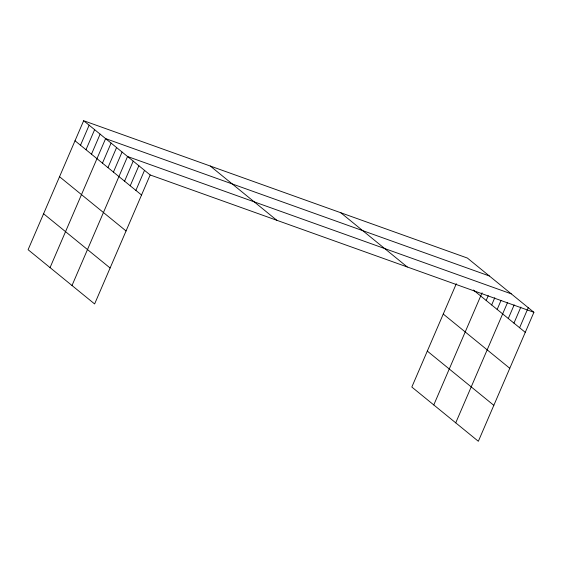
<?xml version="1.0" encoding="UTF-8"?>
<svg xmlns="http://www.w3.org/2000/svg" width="562" height="562" viewBox="0 0 562 562"><rect width="100%" height="100%" fill="white"/><g stroke="black" fill="none" stroke-linecap="round" stroke-linejoin="round"><path stroke-width="0.84" d="M83.654 120.718L28.1 249.704L94.62 303.951L150.173 174.958L83.654 120.718L467.38 258.049L533.9 312.296L478.346 441.282L411.827 387.042L456.33 283.698M80.507 145.242L89.14 125.193M85.993 149.717L94.627 129.667M91.48 154.192L100.113 134.142M50.053 267.603L105.607 138.617L489.326 275.956M102.46 163.142L111.093 143.092M107.946 167.617L116.58 147.567M113.433 172.091L122.066 152.042M72.006 285.503L127.553 156.517L511.279 293.856M124.574 181.182L133.208 161.125M130.229 185.79L138.863 165.741M135.885 190.399L144.518 170.349M433.78 404.942L482.077 292.795M486.179 300.48L488.252 295.668M491.673 304.955L494.778 297.734M497.159 309.43L500.96 300.607M455.733 422.842L507.486 302.672M508.301 318.513L514.174 304.878M513.956 323.122L520.862 307.084M519.611 327.737L528.245 307.681M150.173 174.958L533.9 312.296M473.38 290.034L525.266 332.346M340.748 212.731L407.267 266.971M443.256 314.053L509.783 368.293M210.279 166.036L276.806 220.283M427.31 351.088L493.829 405.335M75.013 140.767L141.54 195.014M59.537 176.721L126.057 230.961M43.583 213.757L110.103 267.997"/></g></svg>
